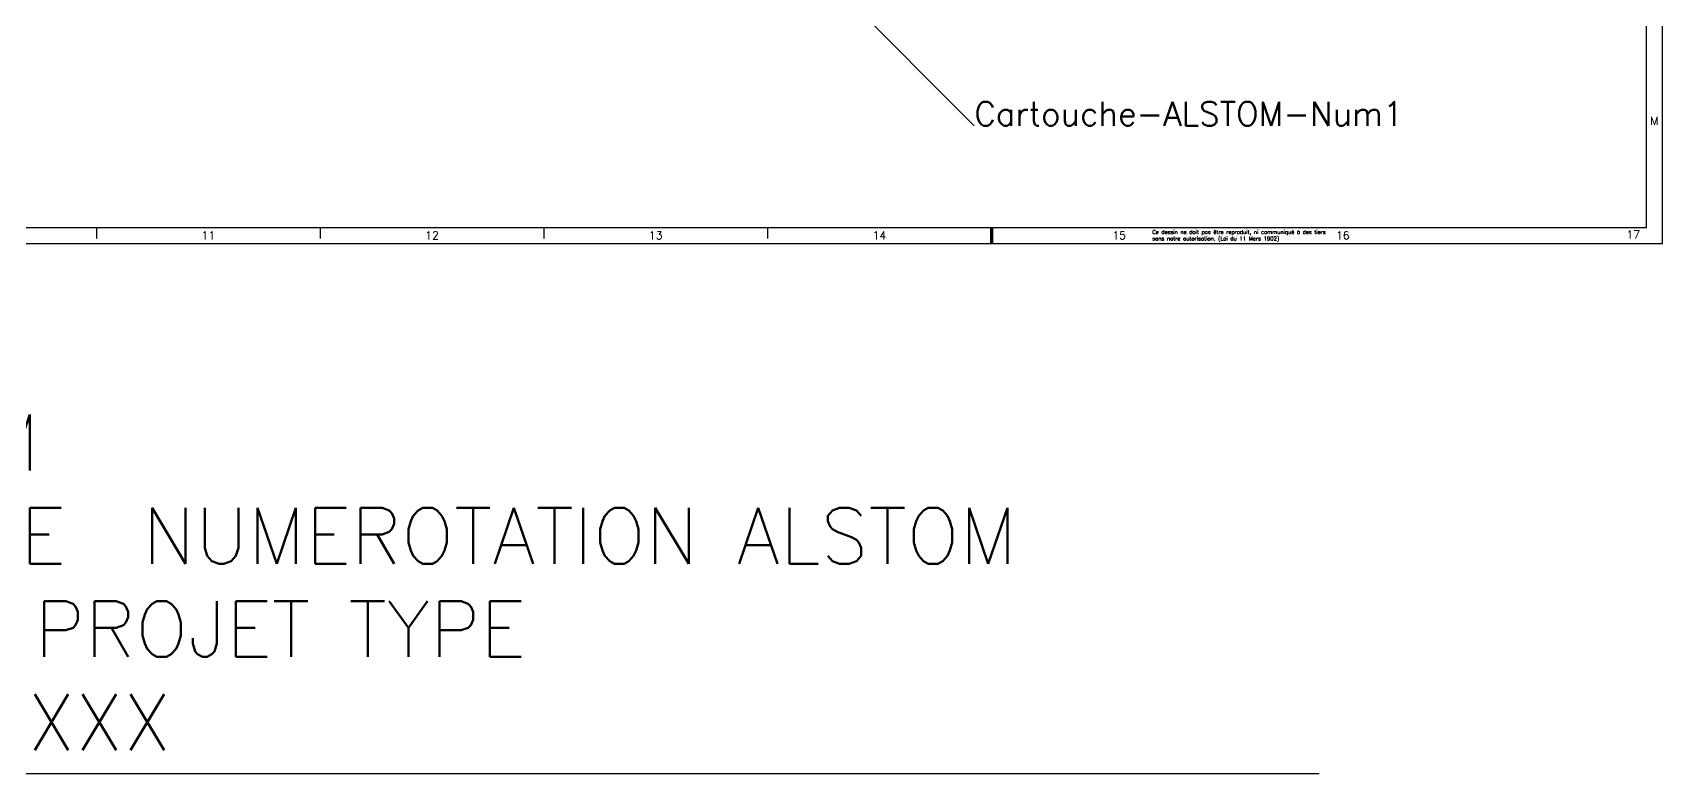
# Paper-space layout 'PRO2012' of a CAD drawing. Header units: millimetres. Extents: x 0 to 2378, y 0 to 1114.
# Drawn here: x 1868 to 2378, y 107 to 339 of the extents above; entities that cross this region are included whole.
import ezdxf
from ezdxf.enums import TextEntityAlignment as Align

# ---------------------------------------------------------------- set-up
doc = ezdxf.new("R2010")
doc.units = ezdxf.units.MM
doc.layers.add('COTE', color=1, linetype='Continuous', lineweight=18)
doc.layers.add('TEXTE', color=3, linetype='Continuous', lineweight=25)
doc.styles.get("Standard").update_dxf_attribs({"font": 'simplex.shx'})
doc.dimstyles.new('ALSTOM001', dxfattribs={"dimtxt": 3.5, "dimasz": 3.5, "dimexe": 1, "dimexo": 1, "dimgap": 1, "dimtad": 1, "dimrnd": 5e-09, "dimtxsty": 'Standard', "dimcen": 2.5, "dimclrd": 1, "dimclre": 1, "dimclrt": 3, "dimadec": 3, "dimazin": 2, "dimtm": 1e-09, "dimtfac": 1, "dimtmove": 0, "dimatfit": 0, "dimfxl": 1, "dimtolj": 1, "dimarcsym": 1})

# ---------------------------------------------------------------- blocks, each defined once
blk = doc.blocks.new('A0')
at = {"color": 1, "linetype": 'Continuous'}
for p, q in [((-490.2270592164004, 5), (-490.2270592164004, 1.49259654241996)), ((-420.1957665344004, 5), (-420.1957665344004, 1.49259654241996)), ((-350.1604686312003, 5), (-350.1604686312003, 1.49259654241996)), ((-280.1291759492002, 5), (-280.1291759492002, 1.49259654241996))]:
    blk.add_line(p, q, dxfattribs=at)
at = {"color": 1}
for points in [[(-1189, 0), (0, 0), (0, 841), (-1189, 841)], [(-1184, 5), (-5, 5), (-5, 836), (-1184, 836)]]:
    blk.add_lwpolyline(points, close=True, dxfattribs=at)
at = {"color": 1, "const_width": 1}
blk.add_lwpolyline([(-210, 0), (-210, 5)], dxfattribs=at)
at = {"color": 3, "linetype": 'Continuous'}
for s, width, p in [('M', 0.9991860264379382, (-2.503263250000145, 38.30846151560991)), ('11', 0.9991860264379382, (-455.2094102648006, 2.505303742629906)), ('12', 0.9991860264379382, (-385.1781175828005, 2.505303742629906)), ('13', 0.9991860264379382, (-315.1468249008004, 2.505303742629906)), ('14', 0.9991860264379382, (-245.1155322188004, 2.505303742629906)), ('15', 0.9991860264381651, (-170.0717052050004, 2.505303742629906)), ('16', 0.9991860264379382, (-100.0404125230004, 2.505303742629906)), ('17', 0.9991860264379382, (-9.140211034748745, 2.755288617952658))]:
    blk.add_text(s, height=2.505302499999999, dxfattribs=dict(at, width=width)).set_placement(p, align=Align.MIDDLE_CENTER)
at = {"color": 3}
for s, height, width, p in [('Ce dessin ne doit pas être reproduit, ni communiqué à des tiers', 1.217577015000001, 0.9991860264379367, (-159.6997371807572, 2.93521561748662)), ('sans notre autorisation. (Loi du 11 Mars 1902)', 1.217577014999998, 0.9991860264379393, (-159.6997371807572, 0.9059205924866092))]:
    blk.add_text(s, height=height, dxfattribs=dict(at, width=width)).set_placement(p)

psp = doc.layouts.new('PRO2012')

# ---------------------------------------------------------------- linework, layer by layer
at = {"layer": 'TEXTE'}
psp.add_line((2098.704705880543, 373.6082586783018), (2162.586084180214, 309.7268803786311), dxfattribs=at)

# ---------------------------------------------------------------- block references
psp.add_blockref('A0', (2377.999998117638, 272.9059743975916))

# ---------------------------------------------------------------- texts
psp.add_text('Cartouche-ALSTOM-Num1', height=7.5, dxfattribs=at).set_placement((2162.586084180214, 309.7268803786311))
at = {"layer": 'TEXTE', "insert": (1644.182234908892, 114.3471421035734), "char_height": 17.5, "width": 616.4882434774445, "attachment_point": 7}
psp.add_mtext('BLOC :\\PCartouche-ALSTOM\\POK POUR ANCIENNE  NUMEROTATION ALSTOM\\PET NUMEROTATION PROJET TYPE F2009-0736-XX-XXX', dxfattribs=at)

# ---------------------------------------------------------------- leaders
at = {"layer": 'COTE'}
psp.add_leader([(1592.581432828753, 336.7983241630933), (1633.09151055502, 107.1035187062965), (2270.543175046359, 107.1035187062965)], dimstyle='ALSTOM001', dxfattribs=at)

doc.saveas('drawing.dxf')
